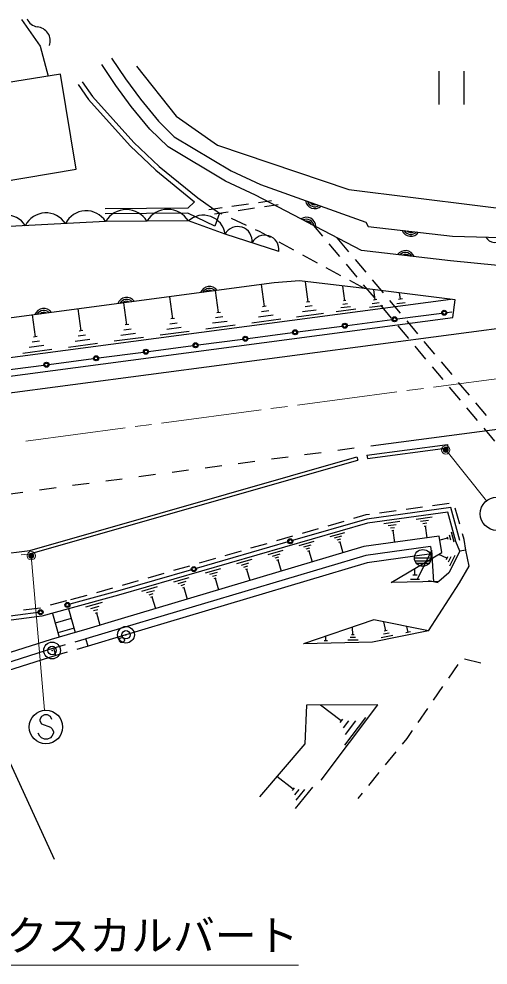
# Model space of a CAD drawing. Units: millimetres, scale not verified. Extents: x 40000 to 680000, y 20000 to 380000.
# Drawn here: x 242825 to 270890, y 243776 to 300322 of the extents above; entities that cross this region are included whole.
import ezdxf
from ezdxf.enums import TextEntityAlignment as Align

# ---------------------------------------------------------------- set-up
doc = ezdxf.new("R2010")
doc.units = ezdxf.units.MM
doc.header["$LTSCALE"] = 1000
doc.header["$PDMODE"] = 32
doc.header["$PDSIZE"] = 500
doc.linetypes.add('CHAIN', pattern=[18.5, 12, -1.5, 3.5, -1.5])
for name, color, linetype, lineweight in [('M-BGD', 7, 'Continuous', 25), ('M-BMK', 2, 'CHAIN', 13), ('M-STR-HTXT', 7, 'Continuous', 13), ('M-STR-STRC', 7, 'Continuous', 25)]:
    doc.layers.add(name, color=color, linetype=linetype, lineweight=lineweight)
doc.styles.add('ＭＳ ゴシック', font='')
doc.styles.get('ＭＳ ゴシック').set_extended_font_data('MS Gothic')

msp = doc.modelspace()

# ---------------------------------------------------------------- linework, layer by layer
at = {"layer": 'M-BGD'}
for p, q in [((242984, 300280), (244101, 298686)), ((244101, 298686), (244585, 296905)), ((245316, 297021), (242081, 296508)), ((246244, 291346), (245316, 297021)), ((267938, 297209), (267938, 295209)), ((269438, 297209), (269438, 295209)), ((241630, 290561), (246244, 291346)), ((257278, 290423), (263586, 288177)), ((252920, 289020), (247983, 288981)), ((253337, 289393), (252920, 289020)), ((254977, 289026), (254189, 288913)), ((256561, 289254), (255571, 289112)), ((256926, 289003), (255936, 288861)), ((257943, 289452), (257155, 289339)), ((258338, 289206), (257520, 289089)), ((252922, 288720), (247985, 288681)), ((255343, 288776), (254525, 288658)), ((254987, 288648), (254823, 288723)), ((256440, 287977), (255532, 288396)), ((260996, 287342), (260464, 287975)), ((263586, 288177), (263726, 287918)), ((257219, 287617), (256985, 287725)), ((257871, 287263), (257219, 287617)), ((259276, 286498), (258398, 286976)), ((262026, 286117), (261383, 286882)), ((262565, 286409), (261859, 287248)), ((260682, 285734), (259803, 286212)), ((263056, 284893), (262412, 285658)), ((263595, 285184), (262951, 285950)), ((262088, 284970), (261209, 285447)), ((257509, 283135), (257336, 284448)), ((260123, 283410), (259963, 284619)), ((263493, 284205), (262615, 284683)), ((264086, 283668), (263442, 284433)), ((264624, 283960), (263981, 284725)), ((254766, 282771), (254593, 284084)), ((262317, 283477), (262200, 284357)), ((264138, 283531), (264058, 284135)), ((265647, 283573), (265597, 283945)), ((241222, 279938), (268655, 283567)), ((249285, 282045), (249111, 283355)), ((252025, 282408), (251851, 283720)), ((260223, 283423), (260022, 283396)), ((262489, 283300), (262196, 283262)), ((262390, 283486), (262243, 283467)), ((264367, 283356), (263963, 283303)), ((264239, 283544), (264038, 283517)), ((265654, 282735), (265011, 283501)), ((265928, 283357), (265431, 283292)), ((265771, 283589), (265522, 283556)), ((268775, 282473), (268917, 283534)), ((246546, 281682), (246372, 282991)), ((254876, 282786), (254657, 282757)), ((257767, 282872), (257329, 282814)), ((257619, 283149), (257400, 283120)), ((260597, 282926), (259791, 282819)), ((260360, 283168), (259957, 283114)), ((262981, 282967), (261807, 282812)), ((262662, 283124), (262075, 283047)), ((264595, 283181), (263789, 283074)), ((265116, 282444), (264472, 283209)), ((241367, 278847), (268775, 282473)), ((243808, 281319), (243635, 282628)), ((252134, 282422), (251916, 282393)), ((255281, 282246), (254406, 282130)), ((255024, 282508), (254586, 282451)), ((258501, 282375), (256749, 282143)), ((258025, 282609), (257149, 282493)), ((261036, 282710), (259423, 282497)), ((266684, 281511), (266040, 282276)), ((246655, 281696), (246436, 281667)), ((249542, 281782), (249105, 281724)), ((249394, 282059), (249175, 282030)), ((253015, 281649), (251266, 281418)), ((252539, 281883), (251665, 281767)), ((252282, 282145), (251845, 282087)), ((255757, 282012), (254007, 281780)), ((266146, 281219), (265502, 281984)), ((244064, 281057), (243628, 280999)), ((243917, 281333), (243699, 281304)), ((247059, 281157), (246186, 281042)), ((246802, 281419), (246366, 281362)), ((250274, 281286), (248526, 281055)), ((249799, 281520), (248925, 281404)), ((267714, 280286), (267070, 281052)), ((244796, 280562), (243051, 280331)), ((244321, 280795), (243448, 280679)), ((247534, 280924), (245788, 280693)), ((267175, 279995), (266532, 280760)), ((268205, 278770), (267562, 279535)), ((268744, 279062), (268100, 279827)), ((269235, 277545), (268591, 278311)), ((269774, 277837), (269130, 278603)), ((270265, 276321), (269621, 277086)), ((270803, 276613), (270160, 277378)), ((271295, 275096), (270651, 275862)), ((263643, 274244), (268456, 274889)), ((268456, 274889), (268482, 274691)), ((263670, 274046), (268482, 274691)), ((243487, 268561), (263035, 274153)), ((243542, 268369), (263090, 273961)), ((263035, 274153), (263090, 273961)), ((263643, 274244), (263670, 274046)), ((265389, 270924), (264398, 270788)), ((266974, 271141), (265983, 271005)), ((268559, 271358), (267568, 271222)), ((269195, 270129), (268926, 271092)), ((262260, 270295), (261299, 270017)), ((263575, 270675), (262836, 270461)), ((263803, 270707), (263575, 270675)), ((264650, 270167), (265602, 270297)), ((266594, 270433), (267544, 270563)), ((266854, 270307), (267328, 270372)), ((260723, 269850), (259762, 269572)), ((264910, 270040), (265386, 270106)), ((265051, 269898), (265289, 269931)), ((265132, 269747), (265251, 269764)), ((265191, 269756), (265289, 269041)), ((266994, 270165), (267231, 270198)), ((267075, 270015), (267194, 270031)), ((267134, 270023), (267232, 269311)), ((259186, 269405), (258225, 269127)), ((261448, 269383), (262324, 269637)), ((261709, 269301), (262147, 269427)), ((261861, 269186), (262080, 269250)), ((268128, 268433), (267964, 269413)), ((268454, 269296), (268004, 269174)), ((268434, 269371), (268474, 269221)), ((268563, 269486), (268644, 269186)), ((268673, 269677), (268835, 269077)), ((269454, 269207), (269357, 269552)), ((269563, 268574), (269454, 269207)), ((257649, 268961), (256688, 268683)), ((259596, 268847), (260482, 269104)), ((259860, 268764), (260304, 268892)), ((260014, 268648), (260235, 268712)), ((261958, 269056), (262067, 269088)), ((262013, 269072), (262203, 268415)), ((267450, 268791), (267513, 268345)), ((228655, 266627), (243487, 268561)), ((254575, 268071), (253614, 267793)), ((256112, 268516), (255151, 268238)), ((257734, 268309), (258630, 268568)), ((258001, 268224), (258449, 268354)), ((258156, 268107), (258381, 268172)), ((260112, 268516), (260223, 268549)), ((260167, 268532), (260360, 267868)), ((266483, 268112), (267483, 268112)), ((266687, 266881), (267521, 268565)), ((267640, 266689), (267521, 268565)), ((268419, 268085), (267941, 268323)), ((268458, 268165), (268379, 268005)), ((268657, 268165), (268499, 267847)), ((268896, 268245), (268579, 267608)), ((253038, 267626), (252077, 267348)), ((253978, 267222), (254895, 267487)), ((255861, 267767), (256768, 268029)), ((256131, 267681), (256585, 267812)), ((256289, 267563), (256515, 267628)), ((258256, 267974), (258368, 268006)), ((258312, 267990), (258506, 267317)), ((266511, 267081), (266504, 267475)), ((266512, 267945), (267454, 267945)), ((267356, 267779), (266610, 267779)), ((251501, 267182), (250540, 266904)), ((252084, 266674), (253012, 266942)), ((254251, 267135), (254710, 267268)), ((254410, 267015), (254640, 267082)), ((254512, 266879), (254626, 266912)), ((256389, 267428), (256502, 267461)), ((256446, 267444), (256643, 266764)), ((266643, 267084), (266380, 267079)), ((249964, 266737), (249003, 266459)), ((250179, 266123), (251118, 266394)), ((252360, 266586), (252824, 266720)), ((252521, 266465), (252753, 266532)), ((252624, 266327), (252740, 266361)), ((252682, 266344), (252883, 265648)), ((254569, 266896), (254768, 266207)), ((266779, 266823), (266254, 266814)), ((267334, 266751), (267911, 266635)), ((246883, 265873), (245918, 265609)), ((248426, 266295), (247462, 266031)), ((250459, 266034), (250928, 266170)), ((250621, 265911), (250856, 265979)), ((250725, 265772), (250843, 265806)), ((250784, 265789), (250988, 265085)), ((245664, 265540), (244699, 265278)), ((246838, 265187), (247820, 265456)), ((247128, 265090), (247619, 265225)), ((244093, 265114), (243101, 264985)), ((244119, 265122), (244093, 265114)), ((245795, 265057), (244191, 264623)), ((244829, 264796), (245237, 263368)), ((245795, 265057), (246198, 263643)), ((247296, 264960), (247541, 265028)), ((247402, 264814), (247525, 264847)), ((247463, 264830), (247665, 264094)), ((245960, 264480), (244998, 264205)), ((264769, 263757), (264662, 264287)), ((246124, 263903), (245163, 263628)), ((262877, 263509), (262721, 263505)), ((262799, 263507), (262788, 263974)), ((264982, 263616), (264628, 263544)), ((264858, 263775), (264681, 263739)), ((266245, 263689), (265962, 263631)), ((266104, 263660), (266032, 264013)), ((246839, 263272), (246164, 263077)), ((246964, 262840), (246835, 263271)), ((261292, 263161), (261076, 263156)), ((261184, 263158), (261178, 263429)), ((263117, 263203), (262495, 263189)), ((262958, 263355), (262647, 263348)), ((265195, 263475), (264488, 263332)), ((245587, 262910), (244912, 262715)), ((245037, 262283), (244912, 262715)), ((245712, 262478), (245037, 262283)), ((246964, 262840), (246289, 262644)), ((270453, 261811), (269486, 262065)), ((269083, 261736), (268514, 260914)), ((268172, 260421), (267603, 259599)), ((240509, 259719), (244943, 250104)), ((262104, 258374), (260869, 259308)), ((260903, 254826), (264303, 259323)), ((267261, 259105), (266692, 258283)), ((262181, 258477), (262026, 258271)), ((263549, 258575), (262304, 256928)), ((262534, 258372), (262222, 257961)), ((262964, 258371), (262341, 257547)), ((266028, 257325), (265754, 256988)), ((266350, 257790), (266028, 257325)), ((265375, 256523), (264743, 255748)), ((259225, 254286), (258263, 255056)), ((264364, 255282), (263733, 254507)), ((259289, 254366), (259161, 254206)), ((259567, 254275), (259311, 253954)), ((260380, 254413), (259353, 253131)), ((259909, 254264), (259396, 253623)), ((263354, 254042), (263099, 253729))]:
    msp.add_line(p, q, dxfattribs=at)
for points in [[(251750, 292673), (250660, 293738), (249543, 295097), (248630, 296345), (247780, 297591)], [(248358, 297985), (249202, 296749), (250096, 295526), (251177, 294212), (252109, 293274)], [(249851, 297500), (252237, 294513), (254714, 292783), (262559, 290121), (274098, 288692), (296239, 291206), (300611, 292414), (299693, 296738)], [(246360, 296399), (246985, 295498), (249485, 292736), (251019, 291286), (253337, 289393)], [(246607, 296570), (247220, 295685), (249700, 292946), (251217, 291511), (253526, 289625)], [(252109, 293274), (255518, 291238), (257278, 290423)], [(256984, 289788), (255190, 290618), (251750, 292673)], [(253526, 289625), (254823, 288723), (254553, 287943), (252922, 288720)], [(272881, 285441), (268632, 285863), (263313, 286490), (256984, 289788)], [(258372, 286430), (255161, 287464), (252964, 288246), (248008, 288216), (238421, 287717), (234564, 287109), (228369, 285665), (218771, 283976), (213623, 283265), (211098, 282873), (209374, 282407), (207172, 281383), (203195, 279139), (201153, 277805), (199337, 276818)], [(263726, 287918), (268753, 287342), (273766, 287197)], [(258087, 284548), (210644, 278243), (199337, 276818)], [(268917, 283534), (263493, 284205), (259611, 284660), (258087, 284548)], [(269194, 268508), (268965, 269097), (268477, 270842), (263679, 270185), (248783, 265875), (245796, 265057)], [(267964, 269413), (263453, 268786), (248944, 264478), (246681, 263799)], [(267450, 268791), (263570, 268247), (249102, 263951), (246835, 263271)], [(267513, 268345), (263666, 267806), (249230, 263520), (246964, 262840)], [(267324, 263755), (269187, 266629), (269766, 267619), (269563, 268574), (269194, 268508), (268550, 267212), (267947, 266695), (265091, 266642), (268128, 268433)], [(244191, 264623), (228759, 262611), (204673, 262527), (203789, 262540)], [(267324, 263755), (264065, 264406), (259842, 262977)], [(246681, 263799), (246198, 263643), (245237, 263368), (244746, 263240)], [(267324, 263755), (263968, 263073), (259842, 262977)], [(244746, 263240), (239395, 261535), (229661, 260228)], [(244901, 262711), (239515, 260996), (230534, 259825)], [(245037, 262283), (239613, 260555), (230598, 259380)], [(264303, 259323), (260032, 259304), (259924, 257002), (257223, 253837)]]:
    msp.add_lwpolyline(points, dxfattribs=at)
for centre, radius in [((266983, 268112), 500), ((249230, 263520), 500), ((244807, 262577), 500), ((248987, 263202), 150)]:
    msp.add_circle(centre, radius, dxfattribs=at)
for centre, radius, start, end in [((244107, 300709), 886, 205.8634, 258.1219), ((243863, 299011), 833, 340.5627, 85.7235), ((260521, 289551), 567, 188.4706, 312.3257), ((260521, 289551), 453, 196.43, 304.3663), ((260521, 289551), 340, 212.0554, 288.7409), ((242051, 287226), 1379, 32.4663, 153.4907), ((244448, 287351), 1379, 32.4663, 153.4907), ((246845, 287476), 1379, 32.4663, 153.4907), ((249252, 287477), 1446, 31.4139, 149.2832), ((251729, 287492), 1446, 31.4139, 149.2832), ((253854, 287270), 1321, 8.4583, 132.3703), ((260025, 287902), 567, 0.5529, 124.4079), ((255915, 287055), 858, 352.7632, 151.5328), ((260025, 287902), 453, 8.5123, 116.4485), ((260025, 287902), 340, 24.1376, 100.8231), ((257521, 286538), 858, 352.7632, 151.5328), ((266270, 287895), 567, 201.5349, 325.39), ((266270, 287895), 453, 209.4943, 317.4306), ((266270, 287895), 340, 225.1197, 301.8052), ((271268, 287536), 567, 206.4153, 330.2704), ((265942, 285912), 567, 21.3524, 145.2075), ((265942, 285912), 453, 29.3118, 137.2481), ((265942, 285912), 340, 44.9372, 121.6227), ((254227, 283766), 567, 35.6425, 159.4975), ((254227, 283766), 453, 43.6019, 151.5381), ((254227, 283766), 340, 59.2272, 135.9127), ((249270, 283108), 567, 35.6425, 159.4975), ((249270, 283108), 453, 43.6019, 151.5381), ((249270, 283108), 340, 59.2272, 135.9127), ((244314, 282449), 567, 35.6425, 159.4975), ((244314, 282449), 453, 43.6019, 151.5381), ((244314, 282449), 340, 59.2272, 135.9127)]:
    msp.add_arc(centre, radius, start, end, dxfattribs=at)
for p in [(249230, 263520), (244807, 262577)]:
    msp.add_point(p, dxfattribs=at)
at = {"layer": 'M-BMK'}
for p, q in [((267619, 278315), (273567, 279101)), ((266033, 278106), (267024, 278237)), ((259489, 277242), (265438, 278027)), ((257903, 277032), (258895, 277163)), ((251360, 276169), (257308, 276954)), ((249774, 275959), (250765, 276090)), ((243230, 275095), (249179, 275881))]:
    msp.add_line(p, q, dxfattribs=at)
at = {"layer": 'M-STR-HTXT'}
for p, q in [((268357, 274563), (270797, 271529)), ((242960, 268291), (243512, 268363)), ((243565, 268240), (244354, 259007))]:
    msp.add_line(p, q, dxfattribs=at)
msp.add_lwpolyline([(224544, 250684), (237042, 243776), (259542, 243776)], dxfattribs=at)
for centre, radius in [((268357, 274563), 150), ((268357, 274563), 120), ((268357, 274563), 90), ((268357, 274563), 60), ((268357, 274563), 30), ((268357, 274563), 20), ((243565, 268240), 150), ((243565, 268240), 120), ((243565, 268240), 90), ((243565, 268240), 60), ((243565, 268240), 30), ((243565, 268240), 20)]:
    msp.add_circle(centre, radius, dxfattribs=at)
for p in [(268357, 274563), (243565, 268240)]:
    msp.add_point(p, dxfattribs=at)
at = {"layer": 'M-STR-STRC'}
for p, q in [((393432, 291867), (263875, 274790)), ((265442, 282391), (268119, 282741)), ((268417, 282779), (268730, 282820)), ((262467, 282003), (265145, 282352)), ((259492, 281615), (262170, 281964)), ((253543, 280839), (256220, 281188)), ((256518, 281227), (259195, 281576)), ((250568, 280451), (253245, 280800)), ((244618, 279675), (247296, 280024)), ((247593, 280063), (250271, 280412)), ((241644, 279287), (244321, 279636)), ((260905, 274398), (259914, 274267)), ((262888, 274661), (261897, 274529)), ((256940, 273873), (255949, 273742)), ((258923, 274136), (257931, 274004)), ((252974, 273348), (251983, 273217)), ((254957, 273611), (253966, 273479)), ((247026, 272561), (246035, 272429)), ((249009, 272823), (248018, 272692)), ((250992, 273086), (250000, 272954)), ((243057, 272029), (228185, 270083)), ((245044, 272298), (244052, 272167)), ((268659, 271119), (263627, 270430)), ((269209, 269152), (268659, 271119)), ((263627, 270430), (259197, 269148)), ((258909, 269065), (253433, 267481)), ((253145, 267397), (248715, 266115)), ((248715, 266115), (245875, 265338)), ((243976, 264847), (238121, 264083)), ((244168, 258640), (244077, 258458)), ((244077, 258458), (244077, 258367)), ((244349, 258731), (244168, 258640)), ((244531, 258731), (244349, 258731)), ((244713, 258640), (244531, 258731)), ((244804, 258458), (244713, 258640)), ((244077, 258367), (244168, 258186)), ((244168, 258186), (244713, 258004)), ((244713, 258004), (244804, 257913)), ((244804, 257913), (244895, 257731)), ((244077, 257458), (243986, 257640)), ((244168, 257367), (244077, 257458)), ((244349, 257277), (244168, 257367)), ((244713, 257367), (244531, 257277)), ((244804, 257458), (244713, 257367)), ((244895, 257640), (244804, 257458)), ((244895, 257731), (244895, 257640)), ((244531, 257277), (244349, 257277))]:
    msp.add_line(p, q, dxfattribs=at)
msp.add_lwpolyline([(241497, 277882), (273199, 282063), (297710, 285298), (325562, 288976)], dxfattribs=at)
for centre, radius in [((268268, 282760), 150), ((268268, 282760), 120), ((268268, 282760), 100), ((265293, 282372), 150), ((265293, 282372), 120), ((265293, 282372), 100), ((259344, 281596), 150), ((259344, 281596), 120), ((259344, 281596), 100), ((262319, 281984), 150), ((262319, 281984), 120), ((262319, 281984), 100), ((256369, 281208), 150), ((256369, 281208), 120), ((256369, 281208), 100), ((250419, 280431), 150), ((250419, 280431), 120), ((250419, 280431), 100), ((253394, 280820), 150), ((253394, 280820), 120), ((253394, 280820), 100), ((247445, 280043), 150), ((247445, 280043), 120), ((247445, 280043), 100), ((244470, 279655), 150), ((244470, 279655), 120), ((244470, 279655), 100), ((271425, 270747), 1000), ((259053, 269107), 150), ((259053, 269107), 120), ((259053, 269107), 100), ((253289, 267439), 150), ((253289, 267439), 120), ((253289, 267439), 100), ((245730, 265298), 150), ((245730, 265298), 120), ((245730, 265298), 100), ((244125, 264866), 150), ((244125, 264866), 120), ((244125, 264866), 100), ((244440, 258004), 1000)]:
    msp.add_circle(centre, radius, dxfattribs=at)

# ---------------------------------------------------------------- texts
at = {"layer": 'M-STR-HTXT', "style": 'ＭＳ ゴシック'}
msp.add_text('ボックスカルバート', height=1833, dxfattribs=at).set_placement((237042, 244076), align=Align.BOTTOM_LEFT)

doc.saveas('drawing.dxf')
